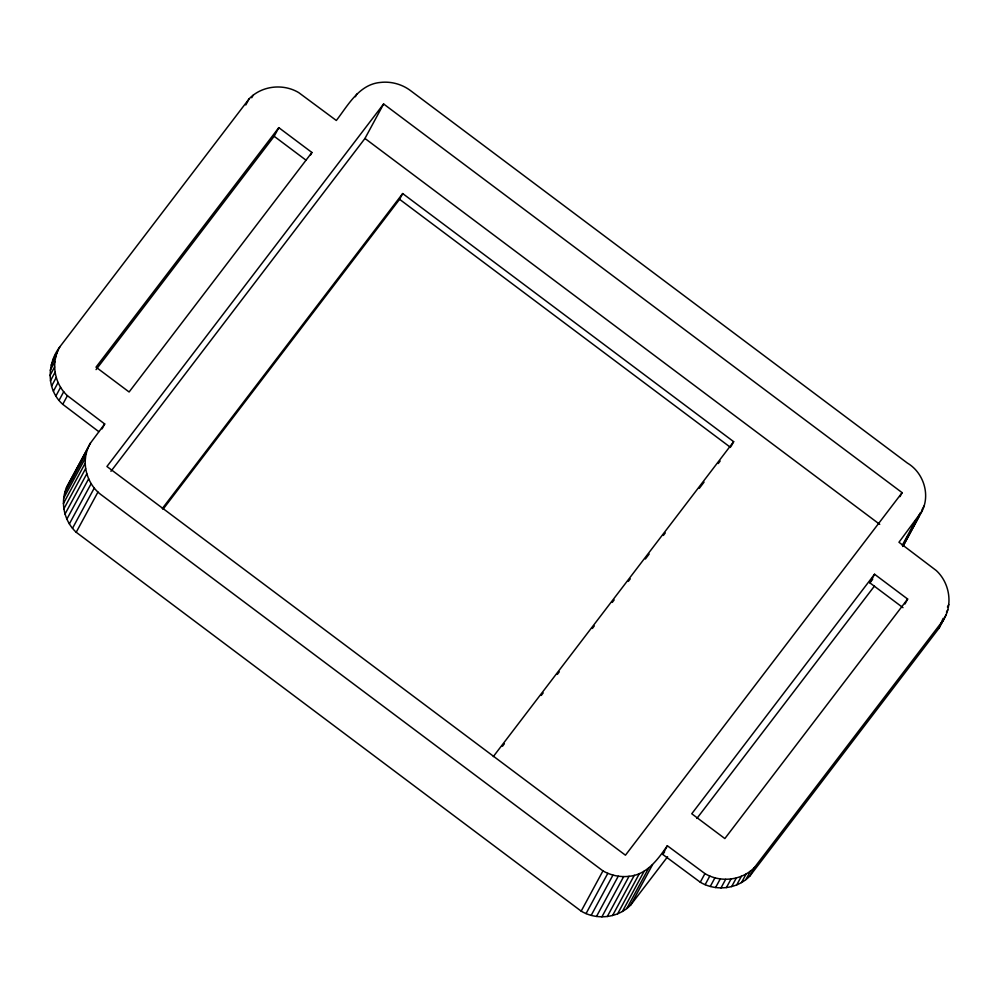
<?xml version="1.0" encoding="UTF-8"?>
<svg xmlns="http://www.w3.org/2000/svg" width="999" height="999" viewBox="0 0 999 999"><rect width="100%" height="100%" fill="white"/><g stroke="black" fill="none" stroke-linecap="round" stroke-linejoin="round"><path stroke-width="1.5" d="M98.789 431.655L62.75 404.32C46.141 389.56 46.941 363.574 59.928 346.728L249.138 98.814C261.726 85.639 283.241 83.304 298.726 92.62L336.326 120.479C347.939 105.482 358.953 84.366 380.319 82.455C391.133 81.156 402.297 84.278 410.914 90.909L907.367 463.061C923.313 472.465 930.469 494.205 922.139 510.951L903.283 545.829M102.035 428.896L104.695 423.976L67.42 395.691C54.171 383.541 50.562 362.237 59.928 346.728M667.607 856.742L630.769 904.944C618.181 918.118 596.665 920.454 581.181 911.138L76.211 532.267C62.962 520.104 59.353 498.813 68.719 483.291L90.472 443.057L104.695 423.976M922.139 510.951L898.963 542.257L936.25 570.529C949.487 582.679 953.096 603.983 943.73 619.505L754.532 867.407C741.945 880.581 720.429 882.929 704.944 873.601L667.344 845.741C658.041 859.215 646.877 874.787 629.033 876.31C620.029 877.359 610.789 875.424 602.946 870.891L102.148 495.492C85.827 484.153 80.032 460.202 90.472 443.057M667.344 845.741L662.674 854.37L700.274 882.217C715.759 891.545 737.274 889.21 749.862 876.036L939.072 628.121L943.118 618.381M52.91 360.077L57.567 351.448M51.211 365.085L55.882 356.468M50.225 370.292L54.883 361.663M49.95 375.599L54.608 366.97M50.4 380.906L55.057 372.29M51.561 386.126L56.219 377.51M53.422 391.171L58.079 382.542M55.932 395.941L60.589 387.312M59.066 400.349L63.724 391.72M62.75 404.32L67.42 395.691M245.804 104.97L249.138 98.814M251.748 97.74L253.084 95.28M66.359 488.024L88.112 447.777M64.673 493.031L86.426 452.797M63.674 498.239L85.439 457.992M63.399 503.546L85.165 463.299M63.849 508.853L85.602 468.606M65.01 514.073L86.776 473.838M66.871 519.118L88.624 478.871M96.066 369.618L274.151 136.276L278.808 127.66L311.913 152.472L310.539 155.007M69.381 523.876L91.146 483.641M72.515 528.284L94.268 488.049M76.211 532.267L97.964 492.02M355.382 96.741L356.83 94.056M110.939 471.291L364.96 138.461L383.616 103.971L902.122 492.657L899.974 496.64M162.999 509.29L399.588 199.313L402.684 193.556L733.653 441.658L731.168 446.266M581.181 911.138L602.946 870.891M586.051 913.573L607.804 873.338M591.183 915.359L612.936 875.124M596.49 916.458L618.256 876.223M601.898 916.857L623.651 876.623M607.28 916.545L629.033 876.31M612.562 915.534L634.315 875.286M617.632 913.823L639.385 873.588M622.414 911.463L644.18 871.215M626.823 908.491L648.576 868.243M630.769 904.944L652.522 864.709M700.274 882.217L704.944 873.601M705.144 884.664L709.802 876.036M902.984 607.667L869.892 582.867L874.55 574.238L907.641 599.05L904.982 603.983M710.277 886.45L714.934 877.821M715.584 887.549L720.254 878.933M902.272 545.342L916.058 519.855M904.52 542.132L908.153 535.427M909.602 532.742L916.133 520.666M917.582 517.981L920.479 512.624M921.927 509.94L924.112 505.906M902.759 546.49L919.43 515.634M720.991 887.949L725.649 879.32M726.373 887.636L731.031 879.008M731.655 886.613L736.313 877.996M736.725 884.914L741.395 876.285M741.508 882.554L746.178 873.925M745.916 879.57L750.574 870.953M749.862 876.036L754.532 867.407M947.439 607.017L948.775 604.557M946.453 612.225L947.789 609.765M941.433 623.388L946.09 614.772M939.072 628.121L943.73 619.505M55.27 355.344L57.155 352.872M278.808 127.66L96.016 367.17L129.108 391.983L311.913 152.472M68.719 483.291L72.502 478.346M383.616 103.971L106.93 466.496L625.449 855.194L902.122 492.657M162.325 508.503L402.684 193.556M493.294 756.605L733.653 441.658M502.485 746.241L504.383 743.756M541.283 695.404L543.181 692.919M557.367 674.325L559.265 671.84M592.382 628.446L594.28 625.961M612.262 602.397L614.148 599.924M628.346 581.318L630.244 578.846M645.379 559.003L649.163 554.045M663.361 535.452L665.259 532.966M699.325 488.324L704.058 482.13M718.244 463.524L720.142 461.051M874.55 574.238L691.758 813.76L724.849 838.561L907.641 599.05M662.674 854.37L664.56 851.91M869.892 582.867L872.701 579.17M696.89 818.431L874.462 586.051M364.96 138.461L879.732 524.35M399.588 199.313L730.544 447.415M274.151 136.276L306.019 160.177"/></g></svg>
